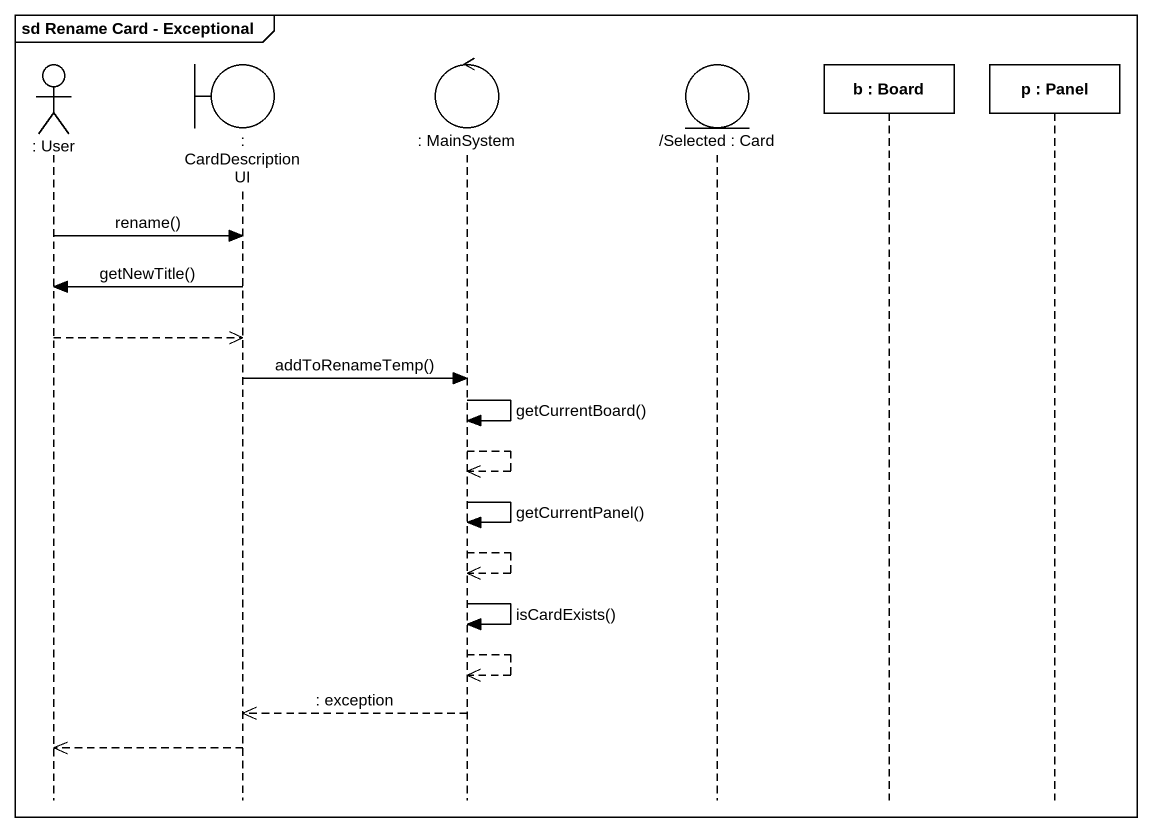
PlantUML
@startuml
mainframe sd Rename Card - Exceptional
hide footbox
actor ": User" as User
boundary ": CardDescriptionUI" as CardDescriptionUI
control ": MainSystem" as MainSystem
entity "/Selected : Card" as Selected_Card
participant "b : Board" as b_Board
participant "p : Panel" as p_Panel

User -> CardDescriptionUI : rename()
CardDescriptionUI -> User : getNewTitle()
User -->> CardDescriptionUI
CardDescriptionUI -> MainSystem : addToRenameTemp()
MainSystem -> MainSystem : getCurrentBoard()
MainSystem -->> MainSystem
MainSystem -> MainSystem : getCurrentPanel()
MainSystem -->> MainSystem
MainSystem -> MainSystem : isCardExists()
MainSystem -->> MainSystem
MainSystem -->> CardDescriptionUI : : exception
CardDescriptionUI -->> User
@enduml
